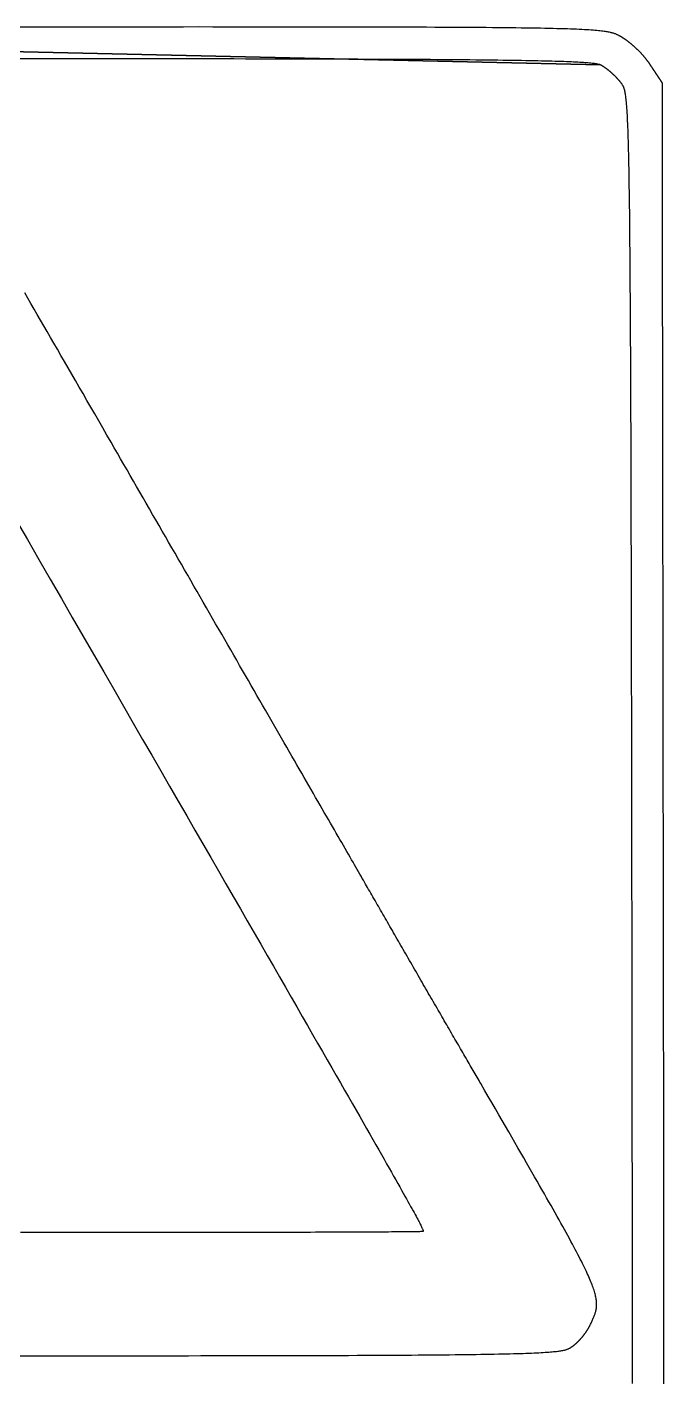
# Model space of a CAD drawing. Header units: metres. Extents: x 1755 to 5239, y 1150 to 5829.
# Drawn here: x 3835 to 5239, y 2853 to 5829 of the extents above; entities that cross this region are included whole.
import ezdxf

# ---------------------------------------------------------------- set-up
doc = ezdxf.new("R2010")
doc.units = ezdxf.units.M

msp = doc.modelspace()

# ---------------------------------------------------------------- linework, layer by layer
for points in [[(1870, 5819), (5099, 5746), (5099.452081, 5745.756417), (5099.908248, 5745.505736), (5100.368387, 5745.248059), (5100.832384, 5744.983488), (5101.300125, 5744.712125), (5101.771496, 5744.434072), (5102.246383, 5744.149431), (5102.724672, 5743.858304), (5103.206249, 5743.560793), (5103.691, 5743.257), (5104.178811, 5742.947027), (5104.669568, 5742.630976), (5105.163157, 5742.308949), (5105.659464, 5741.981048), (5106.158375, 5741.647375), (5106.659776, 5741.308032), (5107.163553, 5740.963121), (5107.669592, 5740.612744), (5108.177779, 5740.257003), (5108.688, 5739.896), (5109.200141, 5739.529837), (5109.714088, 5739.158616), (5110.229727, 5738.782439), (5110.746944, 5738.401408), (5111.265625, 5738.015625), (5111.785656, 5737.625192), (5112.306923, 5737.230211), (5112.829312, 5736.830784), (5113.352709, 5736.427013), (5113.877, 5736.019), (5114.402071, 5735.606847), (5114.927808, 5735.190656), (5115.454097, 5734.770529), (5115.980824, 5734.346568), (5116.507875, 5733.918875), (5117.035136, 5733.487552), (5117.562493, 5733.052701), (5118.089832, 5732.614424), (5118.617039, 5732.172823), (5119.144, 5731.728), (5119.670601, 5731.280057), (5120.196728, 5730.829096), (5120.722267, 5730.375219), (5121.247104, 5729.918528), (5121.771125, 5729.459125), (5122.294216, 5728.997112), (5122.816263, 5728.532591), (5123.337152, 5728.065664), (5123.856769, 5727.596433), (5124.375, 5727.125), (5124.891731, 5726.651467), (5125.406848, 5726.175936), (5125.920237, 5725.698509), (5126.431784, 5725.219288), (5126.941375, 5724.738375), (5127.448896, 5724.255872), (5127.954233, 5723.771881), (5128.457272, 5723.286504), (5128.957899, 5722.799843), (5129.456, 5722.312), (5129.951461, 5721.823077), (5130.444168, 5721.333176), (5130.934007, 5720.842399), (5131.420864, 5720.350848), (5131.904625, 5719.858625), (5132.385176, 5719.365832), (5132.862403, 5718.872571), (5133.336192, 5718.378944), (5133.806429, 5717.885053), (5134.273, 5717.391), (5134.735791, 5716.896887), (5135.194688, 5716.402816), (5135.649577, 5715.908889), (5136.100344, 5715.415208), (5136.546875, 5714.921875), (5136.989056, 5714.428992), (5137.426773, 5713.936661), (5137.859912, 5713.444984), (5138.288359, 5712.954063), (5138.712, 5712.464), (5139.130721, 5711.974897), (5139.544408, 5711.486856), (5139.952947, 5710.999979), (5140.356224, 5710.514368), (5140.754125, 5710.030125), (5141.146536, 5709.547352), (5141.533343, 5709.066151), (5141.914432, 5708.586624), (5142.289689, 5708.108873), (5142.659, 5707.633), (5143.022251, 5707.159107), (5143.379328, 5706.687296), (5143.730117, 5706.217669), (5144.074504, 5705.750328), (5144.412375, 5705.285375), (5144.743616, 5704.822912), (5145.068113, 5704.363041), (5145.385752, 5703.905864), (5145.696419, 5703.451483), (5146, 5703), (5146.534919, 5702.178691), (5147.059752, 5701.326728), (5147.574613, 5700.432057), (5148.079616, 5699.482624), (5148.574875, 5698.466375), (5149.060504, 5697.371256), (5149.536617, 5696.185213), (5150.003328, 5694.896192), (5150.460751, 5693.492139), (5150.909, 5691.961), (5151.348189, 5690.290721), (5151.778432, 5688.469248), (5152.199843, 5686.484527), (5152.612536, 5684.324504), (5153.016625, 5681.977125), (5153.412224, 5679.430336), (5153.799447, 5676.672083), (5154.178408, 5673.690312), (5154.549221, 5670.472969), (5154.912, 5667.008), (5155.266859, 5663.283351), (5155.613912, 5659.286968), (5155.953273, 5655.006797), (5156.285056, 5650.430784), (5156.609375, 5645.546875), (5156.926344, 5640.343016), (5157.236077, 5634.807153), (5157.538688, 5628.927232), (5157.834291, 5622.691199), (5158.123, 5616.087), (5158.404929, 5609.102581), (5158.680192, 5601.725888), (5158.948903, 5593.944867), (5159.211176, 5585.747464), (5159.467125, 5577.121625), (5159.716864, 5568.055296), (5159.960507, 5558.536423), (5160.198168, 5548.552952), (5160.429961, 5538.092829), (5160.656, 5527.144), (5160.876399, 5515.694411), (5161.091272, 5503.732008), (5161.300733, 5491.244737), (5161.504896, 5478.220544), (5161.703875, 5464.647375), (5161.897784, 5450.513176), (5162.086737, 5435.805893), (5162.270848, 5420.513472), (5162.450231, 5404.623859), (5162.625, 5388.125), (5162.795269, 5371.004841), (5162.961152, 5353.251328), (5163.122763, 5334.852407), (5163.280216, 5315.796024), (5163.433625, 5296.070125), (5163.583104, 5275.662656), (5163.728767, 5254.561563), (5163.870728, 5232.754792), (5164.009101, 5210.230289), (5164.144, 5186.976), (5164.275539, 5162.979871), (5164.403832, 5138.229848), (5164.528993, 5112.713877), (5164.651136, 5086.419904), (5164.770375, 5059.335875), (5164.886824, 5031.449736), (5165.000597, 5002.749433), (5165.111808, 4973.222912), (5165.220571, 4942.858119), (5165.327, 4911.643), (5165.431209, 4879.565501), (5165.533312, 4846.613568), (5165.633423, 4812.775147), (5165.731656, 4778.038184), (5165.828125, 4742.390625), (5165.922944, 4705.820416), (5166.016227, 4668.315503), (5166.108088, 4629.863832), (5166.198641, 4590.453349), (5166.288, 4550.072), (5166.376279, 4508.707731), (5166.463592, 4466.348488), (5166.550053, 4422.982217), (5166.635776, 4378.596864), (5166.720875, 4333.180375), (5166.805464, 4286.720696), (5166.889657, 4239.205773), (5166.973568, 4190.623552), (5167.057311, 4140.961979), (5167.141, 4090.209), (5167.224749, 4038.352561), (5167.308672, 3985.380608), (5167.392883, 3931.281087), (5167.477496, 3876.041944), (5167.562625, 3819.651125), (5167.648384, 3762.096576), (5167.734887, 3703.366243), (5167.822248, 3643.448072), (5167.910581, 3582.330009), (5168, 3520), (5168.0294, 3484.510767), (5168.0576, 3449.146136), (5168.0846, 3413.910709), (5168.1104, 3378.809088), (5168.135, 3343.845875), (5168.1584, 3309.025672), (5168.1806, 3274.353081), (5168.2016, 3239.832704), (5168.2214, 3205.469143), (5168.24, 3171.267), (5168.2574, 3137.230877), (5168.2736, 3103.365376), (5168.2886, 3069.675099), (5168.3024, 3036.164648), (5168.315, 3002.838625), (5168.3264, 2969.701632), (5168.3366, 2936.758271), (5168.3456, 2904.013144), (5168.3534, 2871.470853), (5168.36, 2839.136)], [(3801.721984, 5759.957504), (3836.776128, 5759.945568), (3871.202, 5759.932), (3905.005192, 5759.916752), (3938.191296, 5759.899776), (3970.765904, 5759.881024), (4002.734608, 5759.860448), (4034.103, 5759.838), (4064.876672, 5759.813632), (4095.061216, 5759.787296), (4124.662224, 5759.758944), (4153.685288, 5759.728528), (4182.136, 5759.696), (4210.019952, 5759.661312), (4237.342736, 5759.624416), (4264.109944, 5759.585264), (4290.327168, 5759.543808), (4316, 5759.5), (4341.134032, 5759.453792), (4365.734856, 5759.405136), (4389.808064, 5759.353984), (4413.359248, 5759.300288), (4436.394, 5759.244), (4458.917912, 5759.185072), (4480.936576, 5759.123456), (4502.455584, 5759.059104), (4523.480528, 5758.991968), (4544.017, 5758.922), (4564.070592, 5758.849152), (4583.646896, 5758.773376), (4602.751504, 5758.694624), (4621.390008, 5758.612848), (4639.568, 5758.528), (4657.291072, 5758.440032), (4674.564816, 5758.348896), (4691.394824, 5758.254544), (4707.786688, 5758.156928), (4723.746, 5758.056), (4739.278352, 5757.951712), (4754.389336, 5757.844016), (4769.084544, 5757.732864), (4783.369568, 5757.618208), (4797.25, 5757.5), (4810.731432, 5757.378192), (4823.819456, 5757.252736), (4836.519664, 5757.123584), (4848.837648, 5756.990688), (4860.779, 5756.854), (4872.349312, 5756.713472), (4883.554176, 5756.569056), (4894.399184, 5756.420704), (4904.889928, 5756.268368), (4915.032, 5756.112), (4924.830992, 5755.951552), (4934.292496, 5755.786976), (4943.422104, 5755.618224), (4952.225408, 5755.445248), (4960.708, 5755.268), (4968.875472, 5755.086432), (4976.733416, 5754.900496), (4984.287424, 5754.710144), (4991.543088, 5754.515328), (4998.506, 5754.316), (5005.181752, 5754.112112), (5011.575936, 5753.903616), (5017.694144, 5753.690464), (5023.541968, 5753.472608), (5029.125, 5753.25), (5034.448832, 5753.022592), (5039.519056, 5752.790336), (5044.341264, 5752.553184), (5048.921048, 5752.311088), (5053.264, 5752.064), (5057.375712, 5751.811872), (5061.261776, 5751.554656), (5064.927784, 5751.292304), (5068.379328, 5751.024768), (5071.622, 5750.752), (5074.661392, 5750.473952), (5077.503096, 5750.190576), (5080.152704, 5749.901824), (5082.615808, 5749.607648), (5084.898, 5749.308), (5087.004872, 5749.002832), (5088.942016, 5748.692096), (5090.715024, 5748.375744), (5092.329488, 5748.053728), (5093.791, 5747.726), (5095.105152, 5747.392512), (5096.277536, 5747.053216), (5097.313744, 5746.708064), (5098.219368, 5746.357008), (5099, 5746), (1870, 5819)], [(5238.644608, 2831.71968), (5238.62325, 2870.390625), (5238.599312, 2909.59812), (5238.572806, 2949.344235), (5238.543744, 2989.63104), (5238.512138, 3030.460605), (5238.478, 3071.835), (5238.441342, 3113.756295), (5238.402176, 3156.22656), (5238.360514, 3199.247865), (5238.316368, 3242.82228), (5238.26975, 3286.951875), (5238.220672, 3331.63872), (5238.169146, 3376.884885), (5238.115184, 3422.69244), (5238.058798, 3469.063455), (5238, 3516), (5237.97, 3537.9), (5237.94, 3559.8), (5237.91, 3581.7), (5237.88, 3603.6), (5237.85, 3625.5), (5237.82, 3647.4), (5237.79, 3669.3), (5237.76, 3691.2), (5237.73, 3713.1), (5237.7, 3735), (5237.67, 3756.9), (5237.64, 3778.8), (5237.61, 3800.7), (5237.58, 3822.6), (5237.55, 3844.5), (5237.52, 3866.4), (5237.49, 3888.3), (5237.46, 3910.2), (5237.43, 3932.1), (5237.4, 3954), (5237.37, 3975.9), (5237.34, 3997.8), (5237.31, 4019.7), (5237.28, 4041.6), (5237.25, 4063.5), (5237.22, 4085.4), (5237.19, 4107.3), (5237.16, 4129.2), (5237.13, 4151.1), (5237.1, 4173), (5237.07, 4194.9), (5237.04, 4216.8), (5237.01, 4238.7), (5236.98, 4260.6), (5236.95, 4282.5), (5236.92, 4304.4), (5236.89, 4326.3), (5236.86, 4348.2), (5236.83, 4370.1), (5236.8, 4392), (5236.77, 4413.9), (5236.74, 4435.8), (5236.71, 4457.7), (5236.68, 4479.6), (5236.65, 4501.5), (5236.62, 4523.4), (5236.59, 4545.3), (5236.56, 4567.2), (5236.53, 4589.1), (5236.5, 4611), (5236.47, 4632.9), (5236.44, 4654.8), (5236.41, 4676.7), (5236.38, 4698.6), (5236.35, 4720.5), (5236.32, 4742.4), (5236.29, 4764.3), (5236.26, 4786.2), (5236.23, 4808.1), (5236.2, 4830), (5236.17, 4851.9), (5236.14, 4873.8), (5236.11, 4895.7), (5236.08, 4917.6), (5236.05, 4939.5), (5236.02, 4961.4), (5235.99, 4983.3), (5235.96, 5005.2), (5235.93, 5027.1), (5235.9, 5049), (5235.87, 5070.9), (5235.84, 5092.8), (5235.81, 5114.7), (5235.78, 5136.6), (5235.75, 5158.5), (5235.72, 5180.4), (5235.69, 5202.3), (5235.66, 5224.2), (5235.63, 5246.1), (5235.6, 5268), (5235.57, 5289.9), (5235.54, 5311.8), (5235.51, 5333.7), (5235.48, 5355.6), (5235.45, 5377.5), (5235.42, 5399.4), (5235.39, 5421.3), (5235.36, 5443.2), (5235.33, 5465.1), (5235.3, 5487), (5235.27, 5508.9), (5235.24, 5530.8), (5235.21, 5552.7), (5235.18, 5574.6), (5235.15, 5596.5), (5235.12, 5618.4), (5235.09, 5640.3), (5235.06, 5662.2), (5235.03, 5684.1), (5235, 5706), (5234.72, 5706.42), (5234.44, 5706.84), (5234.16, 5707.26), (5233.88, 5707.68), (5233.6, 5708.1), (5233.32, 5708.52), (5233.04, 5708.94), (5232.76, 5709.36), (5232.48, 5709.78), (5232.2, 5710.2), (5231.92, 5710.62), (5231.64, 5711.04), (5231.36, 5711.46), (5231.08, 5711.88), (5230.8, 5712.3), (5230.52, 5712.72), (5230.24, 5713.14), (5229.96, 5713.56), (5229.68, 5713.98), (5229.4, 5714.4), (5229.12, 5714.82), (5228.84, 5715.24), (5228.56, 5715.66), (5228.28, 5716.08), (5228, 5716.5), (5227.72, 5716.92), (5227.44, 5717.34), (5227.16, 5717.76), (5226.88, 5718.18), (5226.6, 5718.6), (5226.32, 5719.02), (5226.04, 5719.44), (5225.76, 5719.86), (5225.48, 5720.28), (5225.2, 5720.7), (5224.92, 5721.12), (5224.64, 5721.54), (5224.36, 5721.96), (5224.08, 5722.38), (5223.8, 5722.8), (5223.52, 5723.22), (5223.24, 5723.64), (5222.96, 5724.06), (5222.68, 5724.48), (5222.4, 5724.9), (5222.12, 5725.32), (5221.84, 5725.74), (5221.56, 5726.16), (5221.28, 5726.58), (5221, 5727), (5220.72, 5727.42), (5220.44, 5727.84), (5220.16, 5728.26), (5219.88, 5728.68), (5219.6, 5729.1), (5219.32, 5729.52), (5219.04, 5729.94), (5218.76, 5730.36), (5218.48, 5730.78), (5218.2, 5731.2), (5217.92, 5731.62), (5217.64, 5732.04), (5217.36, 5732.46), (5217.08, 5732.88), (5216.8, 5733.3), (5216.52, 5733.72), (5216.24, 5734.14), (5215.96, 5734.56), (5215.68, 5734.98), (5215.4, 5735.4), (5215.12, 5735.82), (5214.84, 5736.24), (5214.56, 5736.66), (5214.28, 5737.08), (5214, 5737.5), (5213.72, 5737.92), (5213.44, 5738.34), (5213.16, 5738.76), (5212.88, 5739.18), (5212.6, 5739.6), (5212.32, 5740.02), (5212.04, 5740.44), (5211.76, 5740.86), (5211.48, 5741.28), (5211.2, 5741.7), (5210.92, 5742.12), (5210.64, 5742.54), (5210.36, 5742.96), (5210.08, 5743.38), (5209.8, 5743.8), (5209.52, 5744.22), (5209.24, 5744.64), (5208.96, 5745.06), (5208.68, 5745.48), (5208.4, 5745.9), (5208.12, 5746.32), (5207.84, 5746.74), (5207.56, 5747.16), (5207.28, 5747.58), (5207, 5748), (5206.545523, 5748.691478), (5206.082184, 5749.385824), (5205.610121, 5750.082906), (5205.129472, 5750.782592), (5204.640375, 5751.48475), (5204.142968, 5752.189248), (5203.637389, 5752.895954), (5203.123776, 5753.604736), (5202.602267, 5754.315462), (5202.073, 5755.028), (5201.536113, 5755.742218), (5200.991744, 5756.457984), (5200.440031, 5757.175166), (5199.881112, 5757.893632), (5199.315125, 5758.61325), (5198.742208, 5759.333888), (5198.162499, 5760.055414), (5197.576136, 5760.777696), (5196.983257, 5761.500602), (5196.384, 5762.224), (5195.778503, 5762.947758), (5195.166904, 5763.671744), (5194.549341, 5764.395826), (5193.925952, 5765.119872), (5193.296875, 5765.84375), (5192.662248, 5766.567328), (5192.022209, 5767.290474), (5191.376896, 5768.013056), (5190.726447, 5768.734942), (5190.071, 5769.456), (5189.410693, 5770.176098), (5188.745664, 5770.895104), (5188.076051, 5771.612886), (5187.401992, 5772.329312), (5186.723625, 5773.04425), (5186.041088, 5773.757568), (5185.354519, 5774.469134), (5184.664056, 5775.178816), (5183.969837, 5775.886482), (5183.272, 5776.592), (5182.570683, 5777.295238), (5181.866024, 5777.996064), (5181.158161, 5778.694346), (5180.447232, 5779.389952), (5179.733375, 5780.08275), (5179.016728, 5780.772608), (5178.297429, 5781.459394), (5177.575616, 5782.142976), (5176.851427, 5782.823222), (5176.125, 5783.5), (5175.396473, 5784.173178), (5174.665984, 5784.842624), (5173.933671, 5785.508206), (5173.199672, 5786.169792), (5172.464125, 5786.82725), (5171.727168, 5787.480448), (5170.988939, 5788.129254), (5170.249576, 5788.773536), (5169.509217, 5789.413162), (5168.768, 5790.048), (5168.026063, 5790.677918), (5167.283544, 5791.302784), (5166.540581, 5791.922466), (5165.797312, 5792.536832), (5165.053875, 5793.14575), (5164.310408, 5793.749088), (5163.567049, 5794.346714), (5162.823936, 5794.938496), (5162.081207, 5795.524302), (5161.339, 5796.104), (5160.597453, 5796.677458), (5159.856704, 5797.244544), (5159.116891, 5797.805126), (5158.378152, 5798.359072), (5157.640625, 5798.90625), (5156.904448, 5799.446528), (5156.169759, 5799.979774), (5155.436696, 5800.505856), (5154.705397, 5801.024642), (5153.976, 5801.536), (5153.248643, 5802.039798), (5152.523464, 5802.535904), (5151.800601, 5803.024186), (5151.080192, 5803.504512), (5150.362375, 5803.97675), (5149.647288, 5804.440768), (5148.935069, 5804.896434), (5148.225856, 5805.343616), (5147.519787, 5805.782182), (5146.817, 5806.212), (5146.117633, 5806.632938), (5145.421824, 5807.044864), (5144.729711, 5807.447646), (5144.041432, 5807.841152), (5143.357125, 5808.22525), (5142.676928, 5808.599808), (5142.000979, 5808.964694), (5141.329416, 5809.319776), (5140.662377, 5809.664922), (5140, 5810), (5138.8359, 5810.594019), (5137.6772, 5811.176152), (5136.5143, 5811.746513), (5135.3376, 5812.305216), (5134.1375, 5812.852375), (5132.9044, 5813.388104), (5131.6287, 5813.912517), (5130.3008, 5814.425728), (5128.9111, 5814.927851), (5127.45, 5815.419), (5125.9079, 5815.899289), (5124.2752, 5816.368832), (5122.5423, 5816.827743), (5120.6996, 5817.276136), (5118.7375, 5817.714125), (5116.6464, 5818.141824), (5114.4167, 5818.559347), (5112.0388, 5818.966808), (5109.5031, 5819.364321), (5106.8, 5819.752), (5103.9199, 5820.129959), (5100.8532, 5820.498312), (5097.5903, 5820.857173), (5094.1216, 5821.206656), (5090.4375, 5821.546875), (5086.5284, 5821.877944), (5082.3847, 5822.199977), (5077.9968, 5822.513088), (5073.3551, 5822.817391), (5068.45, 5823.113), (5063.2719, 5823.400029), (5057.8112, 5823.678592), (5052.0583, 5823.948803), (5046.0036, 5824.210776), (5039.6375, 5824.464625), (5032.9504, 5824.710464), (5025.9327, 5824.948407), (5018.5748, 5825.178568), (5010.8671, 5825.401061), (5002.8, 5825.616), (4994.3639, 5825.823499), (4985.5492, 5826.023672), (4976.3463, 5826.216633), (4966.7456, 5826.402496), (4956.7375, 5826.581375), (4946.3124, 5826.753384), (4935.4607, 5826.918637), (4924.1728, 5827.077248), (4912.4391, 5827.229331), (4900.25, 5827.375), (4887.5959, 5827.514369), (4874.4672, 5827.647552), (4860.8543, 5827.774663), (4846.7476, 5827.895816), (4832.1375, 5828.011125), (4817.0144, 5828.120704), (4801.3687, 5828.224667), (4785.1908, 5828.323128), (4768.4711, 5828.416201), (4751.2, 5828.504), (4733.3679, 5828.586639), (4714.9652, 5828.664232), (4695.9823, 5828.736893), (4676.4096, 5828.804736), (4656.2375, 5828.867875), (4635.4564, 5828.926424), (4614.0567, 5828.980497), (4592.0288, 5829.030208), (4569.3631, 5829.075671), (4546.05, 5829.117), (4522.0799, 5829.154309), (4497.4432, 5829.187712), (4472.1303, 5829.217323), (4446.1316, 5829.243256), (4419.4375, 5829.265625), (4392.0384, 5829.284544), (4363.9247, 5829.300127), (4335.0868, 5829.312488), (4305.5151, 5829.321741), (4275.2, 5829.328), (4244.1319, 5829.331379), (4212.3012, 5829.331992), (4179.6983, 5829.329953), (4146.3136, 5829.325376), (4112.1375, 5829.318375), (4077.1604, 5829.309064), (4041.3727, 5829.297557), (4004.7648, 5829.283968), (3967.3271, 5829.268411), (3929.05, 5829.251), (3889.9239, 5829.231849), (3849.9392, 5829.211072), (3809.0863, 5829.188783)], [(3807.23808, 2900.026368), (3842.957235, 2900.034506), (3877.965, 2900.044), (3912.268665, 2900.054934), (3945.87552, 2900.067392), (3978.792855, 2900.081458), (4011.02796, 2900.097216), (4042.588125, 2900.11475), (4073.48064, 2900.134144), (4103.712795, 2900.155482), (4133.29188, 2900.178848), (4162.225185, 2900.204326), (4190.52, 2900.232), (4218.183615, 2900.261954), (4245.22332, 2900.294272), (4271.646405, 2900.329038), (4297.46016, 2900.366336), (4322.671875, 2900.40625), (4347.28884, 2900.448864), (4371.318345, 2900.494262), (4394.76768, 2900.542528), (4417.644135, 2900.593746), (4439.955, 2900.648), (4461.707565, 2900.705374), (4482.90912, 2900.765952), (4503.566955, 2900.829818), (4523.68836, 2900.897056), (4543.280625, 2900.96775), (4562.35104, 2901.041984), (4580.906895, 2901.119842), (4598.95548, 2901.201408), (4616.504085, 2901.286766), (4633.56, 2901.376), (4650.130515, 2901.469194), (4666.22292, 2901.566432), (4681.844505, 2901.667798), (4697.00256, 2901.773376), (4711.704375, 2901.88325), (4725.95724, 2901.997504), (4739.768445, 2902.116222), (4753.14528, 2902.239488), (4766.095035, 2902.367386), (4778.625, 2902.5), (4790.742465, 2902.637414), (4802.45472, 2902.779712), (4813.769055, 2902.926978), (4824.69276, 2903.079296), (4835.233125, 2903.23675), (4845.39744, 2903.399424), (4855.192995, 2903.567402), (4864.62708, 2903.740768), (4873.706985, 2903.919606), (4882.44, 2904.104), (4890.833415, 2904.294034), (4898.89452, 2904.489792), (4906.630605, 2904.691358), (4914.04896, 2904.898816), (4921.156875, 2905.11225), (4927.96164, 2905.331744), (4934.470545, 2905.557382), (4940.69088, 2905.789248), (4946.629935, 2906.027426), (4952.295, 2906.272), (4957.693365, 2906.523054), (4962.83232, 2906.780672), (4967.719155, 2907.044938), (4972.36116, 2907.315936), (4976.765625, 2907.59375), (4980.93984, 2907.878464), (4984.891095, 2908.170162), (4988.62668, 2908.468928), (4992.153885, 2908.774846), (4995.48, 2909.088), (4998.612315, 2909.408474), (5001.55812, 2909.736352), (5004.324705, 2910.071718), (5006.91936, 2910.414656), (5009.349375, 2910.76525), (5011.62204, 2911.123584), (5013.744645, 2911.489742), (5015.72448, 2911.863808), (5017.568835, 2912.245866), (5019.285, 2912.636), (5020.880265, 2913.034294), (5022.36192, 2913.440832), (5023.737255, 2913.855698), (5025.01356, 2914.278976), (5026.198125, 2914.71075), (5027.29824, 2915.151104), (5028.321195, 2915.600122), (5029.27428, 2916.057888), (5030.164785, 2916.524486), (5031, 2917), (5031.480887, 2917.273883), (5031.963496, 2917.555464), (5032.447749, 2917.844641), (5032.933568, 2918.141312), (5033.420875, 2918.445375), (5033.909592, 2918.756728), (5034.399641, 2919.075269), (5034.890944, 2919.400896), (5035.383423, 2919.733507), (5035.877, 2920.073), (5036.371597, 2920.419273), (5036.867136, 2920.772224), (5037.363539, 2921.131751), (5037.860728, 2921.497752), (5038.358625, 2921.870125), (5038.857152, 2922.248768), (5039.356231, 2922.633579), (5039.855784, 2923.024456), (5040.355733, 2923.421297), (5040.856, 2923.824), (5041.356507, 2924.232463), (5041.857176, 2924.646584), (5042.357929, 2925.066261), (5042.858688, 2925.491392), (5043.359375, 2925.921875), (5043.859912, 2926.357608), (5044.360221, 2926.798489), (5044.860224, 2927.244416), (5045.359843, 2927.695287), (5045.859, 2928.151), (5046.357617, 2928.611453), (5046.855616, 2929.076544), (5047.352919, 2929.546171), (5047.849448, 2930.020232), (5048.345125, 2930.498625), (5048.839872, 2930.981248), (5049.333611, 2931.467999), (5049.826264, 2931.958776), (5050.317753, 2932.453477), (5050.808, 2932.952), (5051.296927, 2933.454243), (5051.784456, 2933.960104), (5052.270509, 2934.469481), (5052.755008, 2934.982272), (5053.237875, 2935.498375), (5053.719032, 2936.017688), (5054.198401, 2936.540109), (5054.675904, 2937.065536), (5055.151463, 2937.593867), (5055.625, 2938.125), (5056.096437, 2938.658833), (5056.565696, 2939.195264), (5057.032699, 2939.734191), (5057.497368, 2940.275512), (5057.959625, 2940.819125), (5058.419392, 2941.364928), (5058.876591, 2941.912819), (5059.331144, 2942.462696), (5059.782973, 2943.014457), (5060.232, 2943.568), (5060.678147, 2944.123223), (5061.121336, 2944.680024), (5061.561489, 2945.238301), (5061.998528, 2945.797952), (5062.432375, 2946.358875), (5062.862952, 2946.920968), (5063.290181, 2947.484129), (5063.713984, 2948.048256), (5064.134283, 2948.613247), (5064.551, 2949.179), (5064.964057, 2949.745413), (5065.373376, 2950.312384), (5065.778879, 2950.879811), (5066.180488, 2951.447592), (5066.578125, 2952.015625), (5066.971712, 2952.583808), (5067.361171, 2953.152039), (5067.746424, 2953.720216), (5068.127393, 2954.288237), (5068.504, 2954.856), (5068.876167, 2955.423403), (5069.243816, 2955.990344), (5069.606869, 2956.556721), (5069.965248, 2957.122432), (5070.318875, 2957.687375), (5070.667672, 2958.251448), (5071.011561, 2958.814549), (5071.350464, 2959.376576), (5071.684303, 2959.937427), (5072.013, 2960.497), (5072.336477, 2961.055193), (5072.654656, 2961.611904), (5072.967459, 2962.167031), (5073.274808, 2962.720472), (5073.576625, 2963.272125), (5073.872832, 2963.821888), (5074.163351, 2964.369659), (5074.448104, 2964.915336), (5074.727013, 2965.458817), (5075, 2966), (5075.951942, 2967.986276), (5076.886736, 2969.927408), (5077.802834, 2971.826852), (5078.698688, 2973.688064), (5079.57275, 2975.5145), (5080.423472, 2977.309616), (5081.249306, 2979.076868), (5082.048704, 2980.819712), (5082.820118, 2982.541604), (5083.562, 2984.246), (5084.272802, 2985.936356), (5084.950976, 2987.616128), (5085.594974, 2989.288772), (5086.203248, 2990.957744), (5086.77425, 2992.6265), (5087.306432, 2994.298496), (5087.798246, 2995.977188), (5088.248144, 2997.666032), (5088.654578, 2999.368484), (5089.016, 3001.088), (5089.330862, 3002.828036), (5089.597616, 3004.592048), (5089.814714, 3006.383492), (5089.980608, 3008.205824), (5090.09375, 3010.0625), (5090.152592, 3011.956976), (5090.155586, 3013.892708), (5090.101184, 3015.873152), (5089.987838, 3017.901764), (5089.814, 3019.982), (5089.578122, 3022.117316), (5089.278656, 3024.311168), (5088.914054, 3026.567012), (5088.482768, 3028.888304), (5087.98325, 3031.2785), (5087.413952, 3033.741056), (5086.773326, 3036.279428), (5086.059824, 3038.897072), (5085.271898, 3041.597444), (5084.408, 3044.384), (5083.466582, 3047.260196), (5082.446096, 3050.229488), (5081.344994, 3053.295332), (5080.161728, 3056.461184), (5078.89475, 3059.7305), (5077.542512, 3063.106736), (5076.103466, 3066.593348), (5074.576064, 3070.193792), (5072.958758, 3073.911524), (5071.25, 3077.75), (5069.448242, 3081.712676), (5067.551936, 3085.803008), (5065.559534, 3090.024452), (5063.469488, 3094.380464), (5061.28025, 3098.8745), (5058.990272, 3103.510016), (5056.598006, 3108.290468), (5054.101904, 3113.219312), (5051.500418, 3118.300004), (5048.792, 3123.536), (5045.975102, 3128.930756), (5043.048176, 3134.487728), (5040.009674, 3140.210372), (5036.858048, 3146.102144), (5033.59175, 3152.1665), (5030.209232, 3158.406896), (5026.708946, 3164.826788), (5023.089344, 3171.429632), (5019.348878, 3178.218884), (5015.486, 3185.198), (5011.499162, 3192.370436), (5007.386816, 3199.739648), (5003.147414, 3207.309092), (4998.779408, 3215.082224), (4994.28125, 3223.0625), (4989.651392, 3231.253376), (4984.888286, 3239.658308), (4979.990384, 3248.280752), (4974.956138, 3257.124164), (4969.784, 3266.192), (4964.472422, 3275.487716), (4959.019856, 3285.014768), (4953.424754, 3294.776612), (4947.685568, 3304.776704), (4941.80075, 3315.0185), (4935.768752, 3325.505456), (4929.588026, 3336.241028), (4923.257024, 3347.228672), (4916.774198, 3358.471844), (4910.138, 3369.974), (4903.346882, 3381.738596), (4896.399296, 3393.769088), (4889.293694, 3406.068932), (4882.028528, 3418.641584), (4874.60225, 3431.4905), (4867.013312, 3444.619136), (4859.260166, 3458.030948), (4851.341264, 3471.729392), (4843.255058, 3485.717924), (4835, 3500), (4833.005688, 3503.415346), (4830.983104, 3506.880768), (4828.932776, 3510.395342), (4826.855232, 3513.958144), (4824.751, 3517.56825), (4822.620608, 3521.224736), (4820.464584, 3524.926678), (4818.283456, 3528.673152), (4816.077752, 3532.463234), (4813.848, 3536.296), (4811.594728, 3540.170526), (4809.318464, 3544.085888), (4807.019736, 3548.041162), (4804.699072, 3552.035424), (4802.357, 3556.06775), (4799.994048, 3560.137216), (4797.610744, 3564.242898), (4795.207616, 3568.383872), (4792.785192, 3572.559214), (4790.344, 3576.768), (4787.884568, 3581.009306), (4785.407424, 3585.282208), (4782.913096, 3589.585782), (4780.402112, 3593.919104), (4777.875, 3598.28125), (4775.332288, 3602.671296), (4772.774504, 3607.088318), (4770.202176, 3611.531392), (4767.615832, 3615.999594), (4765.016, 3620.492), (4762.403208, 3625.007686), (4759.777984, 3629.545728), (4757.140856, 3634.105202), (4754.492352, 3638.685184), (4751.833, 3643.28475), (4749.163328, 3647.902976), (4746.483864, 3652.538938), (4743.795136, 3657.191712), (4741.097672, 3661.860374), (4738.392, 3666.544), (4735.678648, 3671.241666), (4732.958144, 3675.952448), (4730.231016, 3680.675422), (4727.497792, 3685.409664), (4724.759, 3690.15425), (4722.015168, 3694.908256), (4719.266824, 3699.670758), (4716.514496, 3704.440832), (4713.758712, 3709.217554), (4711, 3714), (4708.238888, 3718.787246), (4705.475904, 3723.578368), (4702.711576, 3728.372442), (4699.946432, 3733.168544), (4697.181, 3737.96575), (4694.415808, 3742.763136), (4691.651384, 3747.559778), (4688.888256, 3752.354752), (4686.126952, 3757.147134), (4683.368, 3761.936), (4680.611928, 3766.720426), (4677.859264, 3771.499488), (4675.110536, 3776.272262), (4672.366272, 3781.037824), (4669.627, 3785.79525), (4666.893248, 3790.543616), (4664.165544, 3795.281998), (4661.444416, 3800.009472), (4658.730392, 3804.725114), (4656.024, 3809.428), (4653.325768, 3814.117206), (4650.636224, 3818.791808), (4647.955896, 3823.450882), (4645.285312, 3828.093504), (4642.625, 3832.71875), (4639.975488, 3837.325696), (4637.337304, 3841.913418), (4634.710976, 3846.480992), (4632.097032, 3851.027494), (4629.496, 3855.552), (4626.908408, 3860.053586), (4624.334784, 3864.531328), (4621.775656, 3868.984302), (4619.231552, 3873.411584), (4616.703, 3877.81225), (4614.190528, 3882.185376), (4611.694664, 3886.530038), (4609.215936, 3890.845312), (4606.754872, 3895.130274), (4604.312, 3899.384), (4601.887848, 3903.605566), (4599.482944, 3907.794048), (4597.097816, 3911.948522), (4594.732992, 3916.068064), (4592.389, 3920.15175), (4590.066368, 3924.198656), (4587.765624, 3928.207858), (4585.487296, 3932.178432), (4583.231912, 3936.109454), (4581, 3940), (4578.697095, 3943.99206), (4576.28916, 3948.16688), (4573.777365, 3952.52242), (4571.16288, 3957.05664), (4568.446875, 3961.7675), (4565.63052, 3966.65296), (4562.714985, 3971.71098), (4559.70144, 3976.93952), (4556.591055, 3982.33654), (4553.385, 3987.9), (4550.084445, 3993.62786), (4546.69056, 3999.51808), (4543.204515, 4005.56862), (4539.62748, 4011.77744), (4535.960625, 4018.1425), (4532.20512, 4024.66176), (4528.362135, 4031.33318), (4524.43284, 4038.15472), (4520.418405, 4045.12434), (4516.32, 4052.24), (4512.138795, 4059.49966), (4507.87596, 4066.90128), (4503.532665, 4074.44282), (4499.11008, 4082.12224), (4494.609375, 4089.9375), (4490.03172, 4097.88656), (4485.378285, 4105.96738), (4480.65024, 4114.17792), (4475.848755, 4122.51614), (4470.975, 4130.98), (4466.030145, 4139.56746), (4461.01536, 4148.27648), (4455.931815, 4157.10502), (4450.78068, 4166.05104), (4445.563125, 4175.1125), (4440.28032, 4184.28736), (4434.933435, 4193.57358), (4429.52364, 4202.96912), (4424.052105, 4212.47194), (4418.52, 4222.08), (4412.928495, 4231.79126), (4407.27876, 4241.60368), (4401.571965, 4251.51522), (4395.80928, 4261.52384), (4389.991875, 4271.6275), (4384.12092, 4281.82416), (4378.197585, 4292.11178), (4372.22304, 4302.48832), (4366.198455, 4312.95174), (4360.125, 4323.5), (4354.003845, 4334.13106), (4347.83616, 4344.84288), (4341.623115, 4355.63342), (4335.36588, 4366.50064), (4329.065625, 4377.4425), (4322.72352, 4388.45696), (4316.340735, 4399.54198), (4309.91844, 4410.69552), (4303.457805, 4421.91554), (4296.96, 4433.2), (4290.426195, 4444.54686), (4283.85756, 4455.95408), (4277.255265, 4467.41962), (4270.62048, 4478.94144), (4263.954375, 4490.5175), (4257.25812, 4502.14576), (4250.532885, 4513.82418), (4243.77984, 4525.55072), (4237.000155, 4537.32334), (4230.195, 4549.14), (4223.365545, 4560.99866), (4216.51296, 4572.89728), (4209.638415, 4584.83382), (4202.74308, 4596.80624), (4195.828125, 4608.8125), (4188.89472, 4620.85056), (4181.944035, 4632.91838), (4174.97724, 4645.01392), (4167.995505, 4657.13514), (4161, 4669.28), (4153.991895, 4681.44646), (4146.97236, 4693.63248), (4139.942565, 4705.83602), (4132.90368, 4718.05504), (4125.856875, 4730.2875), (4118.80332, 4742.53136), (4111.744185, 4754.78458), (4104.68064, 4767.04512), (4097.613855, 4779.31094), (4090.545, 4791.58), (4083.475245, 4803.85026), (4076.40576, 4816.11968), (4069.337715, 4828.38622), (4062.27228, 4840.64784), (4055.210625, 4852.9025), (4048.15392, 4865.14816), (4041.103335, 4877.38278), (4034.06004, 4889.60432), (4027.025205, 4901.81074), (4020, 4914), (4010.873928, 4929.863224), (4001.855424, 4945.533392), (3992.944056, 4961.011248), (3984.139392, 4976.297536), (3975.441, 4991.393), (3966.848448, 5006.298384), (3958.361304, 5021.014432), (3949.979136, 5035.541888), (3941.701512, 5049.881496), (3933.528, 5064.034), (3925.458168, 5078.000144), (3917.491584, 5091.780672), (3909.627816, 5105.376328), (3901.866432, 5118.787856), (3894.207, 5132.016), (3886.649088, 5145.061504), (3879.192264, 5157.925112), (3871.836096, 5170.607568), (3864.580152, 5183.109616), (3857.424, 5195.432), (3850.367208, 5207.575464), (3843.409344, 5219.540752), (3836.549976, 5231.328608), (3829.788672, 5242.939776)], [(3809.634875, 4744.385625), (3835.626984, 4699.32108), (3861.118657, 4655.123115), (3886.114688, 4611.78336), (3910.619871, 4569.293445), (3934.639, 4527.645), (3958.176869, 4486.829655), (3981.238272, 4446.83904), (4003.828003, 4407.664785), (4025.950856, 4369.29852), (4047.611625, 4331.731875), (4068.815104, 4294.95648), (4089.566087, 4258.963965), (4109.869368, 4223.74596), (4129.729741, 4189.294095), (4149.152, 4155.6), (4168.140939, 4122.655305), (4186.701352, 4090.45164), (4204.838033, 4058.980635), (4222.555776, 4028.23392), (4239.859375, 3998.203125), (4256.753624, 3968.87988), (4273.243317, 3940.255815), (4289.333248, 3912.32256), (4305.028211, 3885.071745), (4320.333, 3858.495), (4335.252409, 3832.583955), (4349.791232, 3807.33024), (4363.954263, 3782.725485), (4377.746296, 3758.76132), (4391.172125, 3735.429375), (4404.236544, 3712.72128), (4416.944347, 3690.628665), (4429.300328, 3669.14316), (4441.309281, 3648.256395), (4452.976, 3627.96), (4464.305279, 3608.245605), (4475.301912, 3589.10484), (4485.970693, 3570.529335), (4496.316416, 3552.51072), (4506.343875, 3535.040625), (4516.057864, 3518.11068), (4525.463177, 3501.712515), (4534.564608, 3485.83776), (4543.366951, 3470.478045), (4551.875, 3455.625), (4560.093549, 3441.270255), (4568.027392, 3427.40544), (4575.681323, 3414.022185), (4583.060136, 3401.11212), (4590.168625, 3388.666875), (4597.011584, 3376.67808), (4603.593807, 3365.137365), (4609.920088, 3354.03636), (4615.995221, 3343.366695), (4621.824, 3333.12), (4627.411219, 3323.287905), (4632.761672, 3313.86204), (4637.880153, 3304.834035), (4642.771456, 3296.19552), (4647.440375, 3287.938125), (4651.891704, 3280.05348), (4656.130237, 3272.533215), (4660.160768, 3265.36896), (4663.988091, 3258.552345), (4667.617, 3252.075), (4671.052289, 3245.928555), (4674.298752, 3240.10464), (4677.361183, 3234.594885), (4680.244376, 3229.39092), (4682.953125, 3224.484375), (4685.492224, 3219.86688), (4687.866467, 3215.530065), (4690.080648, 3211.46556), (4692.139561, 3207.664995), (4694.048, 3204.12), (4695.810759, 3200.822205), (4697.432632, 3197.76324), (4698.918413, 3194.934735), (4700.272896, 3192.32832), (4701.500875, 3189.935625), (4702.607144, 3187.74828), (4703.596497, 3185.757915), (4704.473728, 3183.95616), (4705.243631, 3182.334645), (4705.911, 3180.885), (4706.480629, 3179.598855), (4706.957312, 3178.46784), (4707.345843, 3177.483585), (4707.651016, 3176.63772), (4707.877625, 3175.921875), (4708.030464, 3175.32768), (4708.134008, 3174.47076), (4707.747523, 3173.940301), (4707.171784, 3173.881208), (4706.275321, 3173.822727), (4705.060672, 3173.764864), (4703.530375, 3173.707625), (4701.686968, 3173.651016), (4699.532989, 3173.595043), (4697.070976, 3173.539712), (4694.303467, 3173.485029), (4691.233, 3173.431), (4687.862113, 3173.377631), (4684.193344, 3173.324928), (4680.229231, 3173.272897), (4675.972312, 3173.221544), (4671.425125, 3173.170875), (4666.590208, 3173.120896), (4661.470099, 3173.071613), (4656.067336, 3173.023032), (4650.384457, 3172.975159), (4644.424, 3172.928), (4638.188503, 3172.881561), (4631.680504, 3172.835848), (4624.902541, 3172.790867), (4617.857152, 3172.746624), (4610.546875, 3172.703125), (4602.974248, 3172.660376), (4595.141809, 3172.618383), (4587.052096, 3172.577152), (4578.707647, 3172.536689), (4570.111, 3172.497), (4561.264693, 3172.458091), (4552.171264, 3172.419968), (4542.833251, 3172.382637), (4533.253192, 3172.346104), (4523.433625, 3172.310375), (4513.377088, 3172.275456), (4503.086119, 3172.241353), (4492.563256, 3172.208072), (4481.811037, 3172.175619), (4470.832, 3172.144), (4459.628683, 3172.113221), (4448.203624, 3172.083288), (4436.559361, 3172.054207), (4424.698432, 3172.025984), (4412.623375, 3171.998625), (4400.336728, 3171.972136), (4387.841029, 3171.946523), (4375.138816, 3171.921792), (4362.232627, 3171.897949), (4349.125, 3171.875), (4335.818473, 3171.852951), (4322.315584, 3171.831808), (4308.618871, 3171.811577), (4294.730872, 3171.792264), (4280.654125, 3171.773875), (4266.391168, 3171.756416), (4251.944539, 3171.739893), (4237.316776, 3171.724312), (4222.510417, 3171.709679), (4207.528, 3171.696), (4192.372063, 3171.683281), (4177.045144, 3171.671528), (4161.549781, 3171.660747), (4145.888512, 3171.650944), (4130.063875, 3171.642125), (4114.078408, 3171.634296), (4097.934649, 3171.627463), (4081.635136, 3171.621632), (4065.182407, 3171.616809), (4048.579, 3171.613), (4031.827453, 3171.610211), (4014.930304, 3171.608448), (3997.890091, 3171.607717), (3980.709352, 3171.608024), (3963.390625, 3171.609375), (3945.936448, 3171.611776), (3928.349359, 3171.615233), (3910.631896, 3171.619752), (3892.786597, 3171.625339), (3874.816, 3171.632), (3856.722643, 3171.639741), (3838.509064, 3171.648568), (3820.177801, 3171.658487)]]:
    msp.add_lwpolyline(points)

doc.saveas('drawing.dxf')
